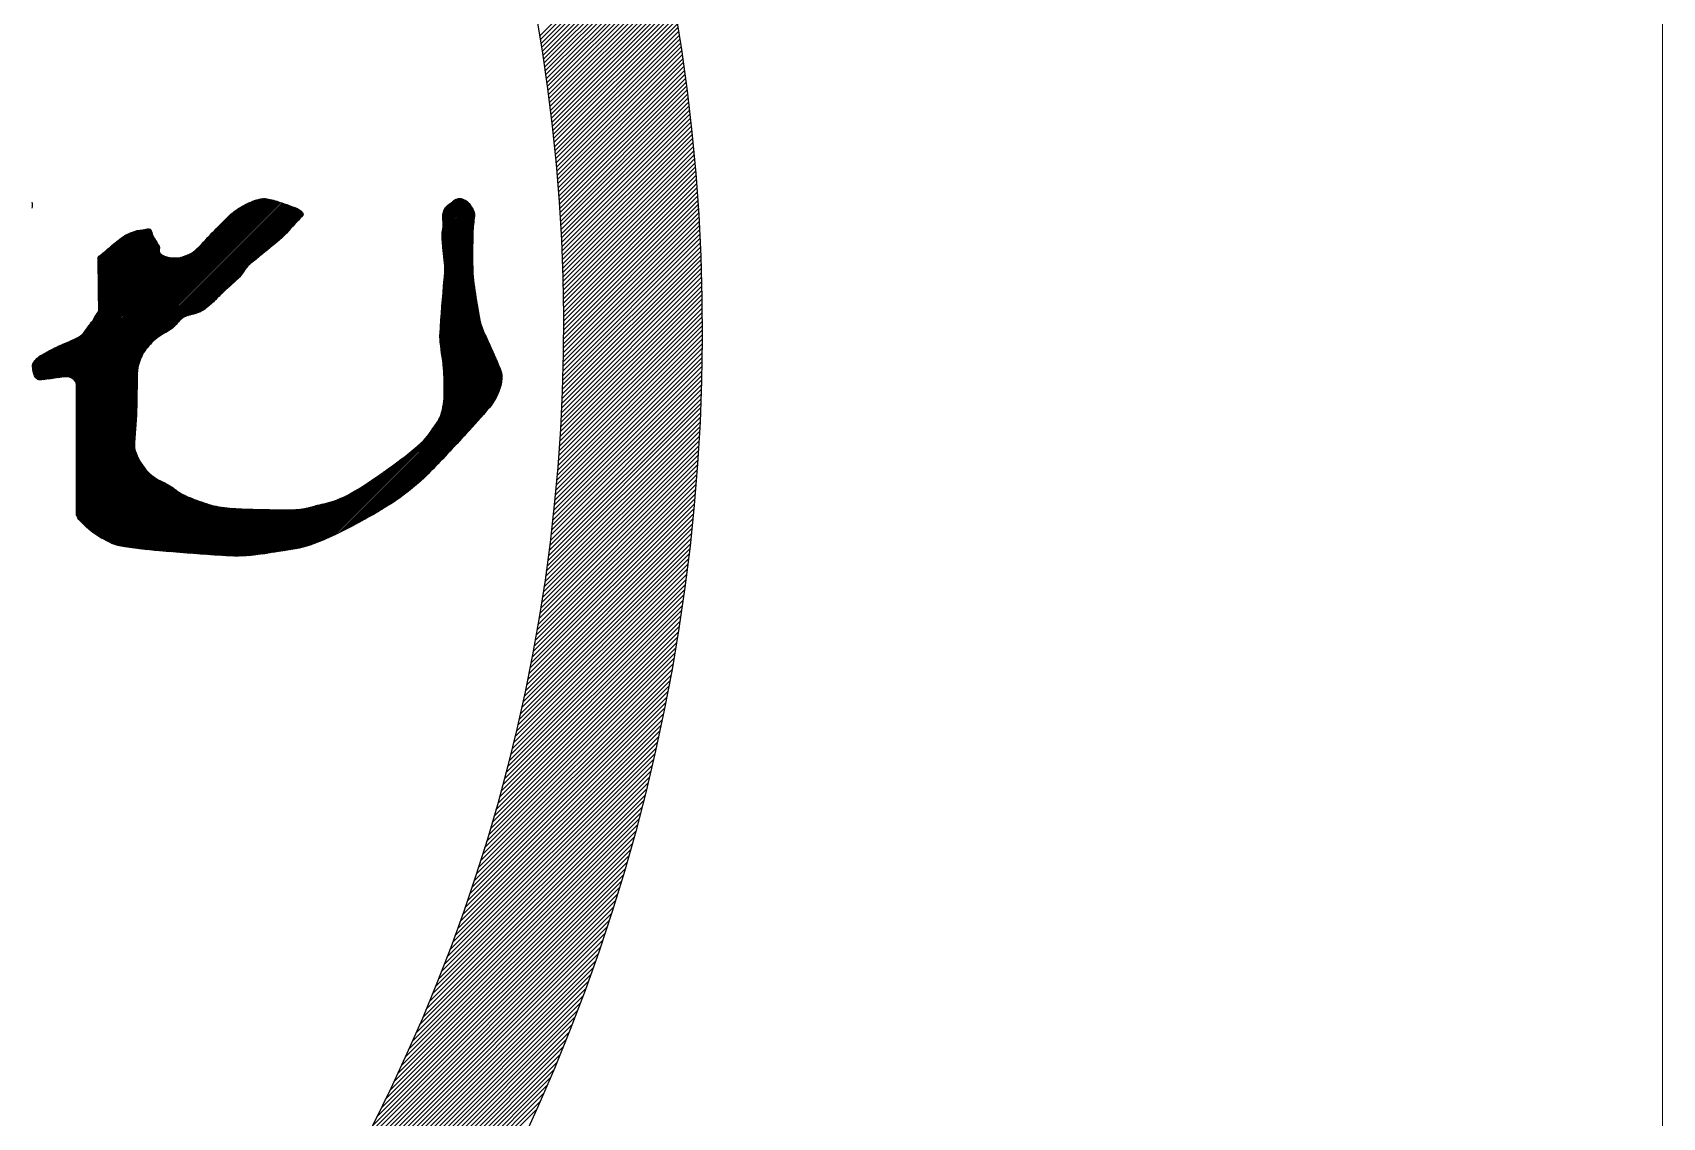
# Model space of a CAD drawing. Header units: inches. Extents: x -1128 to 651, y 96 to 845.
# Drawn here: x -479.573 to -477.053, y 664.152 to 665.83 of the extents above; entities that cross this region are included whole.
import ezdxf

# ---------------------------------------------------------------- set-up
doc = ezdxf.new("R2010")
doc.units = ezdxf.units.IN
doc.header["$MEASUREMENT"] = 0
doc.layers.add('Cables', color=7, linetype='Continuous', lineweight=0)
doc.layers.add('ONDOCS', color=7, linetype='Continuous', lineweight=0)

# ---------------------------------------------------------------- blocks, each defined once
blk = doc.blocks.new('TEG BORDER A2')
blk.add_line((589, 5), (589, 116))
blk.add_lwpolyline([(5, 415), (589, 415), (589, 5), (5, 5)], close=True)
at = {"layer": 'ONDOCS', "color": 7, "linetype": 'Continuous', "lineweight": -3, "ltscale": 100}
for p, q in [((585.4554, 55.0591), (585.8265, 55.4301)), ((585.4574, 55.0469), (585.829, 55.4185)), ((585.4594, 55.0348), (585.8316, 55.4069)), ((585.4614, 55.0226), (585.8341, 55.3953)), ((585.4633, 55.0104), (585.8366, 55.3836)), ((585.4652, 54.9981), (585.839, 55.372)), ((585.4671, 54.9859), (585.8415, 55.3603)), ((585.4689, 54.9736), (585.8439, 55.3486)), ((585.4707, 54.9613), (585.8463, 55.3368)), ((585.4725, 54.9489), (585.8487, 55.3251)), ((585.4743, 54.9366), (585.8511, 55.3133)), ((585.4761, 54.9242), (585.8534, 55.3015)), ((585.4778, 54.9118), (585.8558, 55.2897)), ((585.4795, 54.8993), (585.8581, 55.2779)), ((585.4812, 54.8869), (585.8604, 55.266)), ((585.4829, 54.8744), (585.8626, 55.2542)), ((585.4845, 54.8619), (585.8649, 55.2423)), ((585.4861, 54.8493), (585.8671, 55.2303)), ((585.4877, 54.8368), (585.8693, 55.2184)), ((585.4892, 54.8242), (585.8715, 55.2064)), ((585.4908, 54.8116), (585.8737, 55.1945)), ((585.4923, 54.7989), (585.8758, 55.1825)), ((585.4937, 54.7863), (585.8779, 55.1705)), ((585.4952, 54.7736), (585.88, 55.1584)), ((585.4966, 54.7608), (585.8821, 55.1463)), ((585.498, 54.7481), (585.8842, 55.1343)), ((585.4994, 54.7353), (585.8862, 55.1222)), ((585.5007, 54.7225), (585.8882, 55.11)), ((585.502, 54.7097), (585.8902, 55.0979)), ((585.5033, 54.6968), (585.8922, 55.0857)), ((585.5046, 54.684), (585.8941, 55.0735)), ((585.5058, 54.6711), (585.896, 55.0613)), ((585.507, 54.6581), (585.8979, 55.0491)), ((585.5082, 54.6452), (585.8998, 55.0368)), ((585.5093, 54.6322), (585.9017, 55.0245)), ((585.5105, 54.6191), (585.9035, 55.0122)), ((585.5116, 54.6061), (585.9053, 54.9999)), ((585.5126, 54.593), (585.9071, 54.9875)), ((585.5137, 54.5799), (585.9089, 54.9751)), ((585.5147, 54.5668), (585.9106, 54.9628)), ((585.5156, 54.5536), (585.9124, 54.9503)), ((585.5166, 54.5404), (585.9141, 54.9379)), ((585.5175, 54.5272), (585.9157, 54.9254)), ((585.5184, 54.514), (585.9174, 54.9129)), ((585.5193, 54.5007), (585.919, 54.9004)), ((585.5201, 54.4874), (585.9206, 54.8879)), ((585.5209, 54.474), (585.9222, 54.8753)), ((585.5217, 54.4606), (585.9238, 54.8627)), ((585.5224, 54.4472), (585.9253, 54.8501)), ((585.5231, 54.4338), (585.9268, 54.8375)), ((585.5238, 54.4204), (585.9283, 54.8248)), ((585.5245, 54.4069), (585.9298, 54.8122)), ((585.5251, 54.3933), (585.9312, 54.7995)), ((585.5257, 54.3798), (585.9326, 54.7867)), ((585.5262, 54.3662), (585.934, 54.774)), ((585.5267, 54.3526), (585.9354, 54.7612)), ((585.5272, 54.3389), (585.9367, 54.7484)), ((585.5277, 54.3252), (585.938, 54.7356)), ((585.5281, 54.3115), (585.9393, 54.7227)), ((585.5285, 54.2978), (585.9406, 54.7098)), ((585.5288, 54.284), (585.9418, 54.6969)), ((585.5292, 54.2702), (585.943, 54.684)), ((585.5295, 54.2563), (585.9442, 54.671)), ((585.5297, 54.2424), (585.9453, 54.658)), ((585.5299, 54.2285), (585.9465, 54.645)), ((585.5301, 54.2146), (585.9476, 54.632)), ((585.5303, 54.2006), (585.9487, 54.6189)), ((585.5304, 54.1865), (585.9497, 54.6059)), ((585.5305, 54.1725), (585.9508, 54.5927)), ((583.9899, 53.9691), (584.5628, 54.542)), ((583.9915, 53.9662), (584.5693, 54.544)), ((583.9926, 53.9628), (584.5751, 54.5453)), ((583.9929, 53.9542), (584.5848, 54.5461)), ((583.9929, 53.9586), (584.5802, 54.546)), ((583.9929, 53.9497), (584.589, 54.5458)), ((583.9929, 53.9452), (584.5931, 54.5454)), ((583.9929, 53.9408), (584.5969, 54.5448)), ((583.9929, 53.9363), (584.6007, 54.5441)), ((583.9929, 53.9318), (584.6043, 54.5433)), ((583.9929, 53.9273), (584.6079, 54.5424)), ((583.9929, 53.9229), (584.6114, 54.5414)), ((585.1496, 54.4897), (585.2058, 54.5459)), ((585.1496, 54.4852), (585.2096, 54.5452)), ((585.1498, 54.4809), (585.213, 54.5442)), ((585.1499, 54.4944), (585.2016, 54.5462)), ((585.15, 54.4767), (585.2162, 54.5429)), ((585.1503, 54.4725), (585.2193, 54.5415)), ((585.1506, 54.4996), (585.1965, 54.5456)), ((585.1521, 54.5056), (585.1885, 54.542)), ((585.5305, 54.1301), (585.9537, 54.5532)), ((585.5306, 54.1584), (585.9518, 54.5796)), ((585.5306, 54.1443), (585.9527, 54.5664)), ((583.9714, 53.9819), (584.5018, 54.5122)), ((583.9748, 53.9808), (584.5138, 54.5198)), ((583.9779, 53.9794), (584.5242, 54.5257)), ((583.9807, 53.9778), (584.5329, 54.5299)), ((583.9834, 53.9759), (584.5408, 54.5334)), ((583.9858, 53.9739), (584.5484, 54.5365)), ((583.988, 53.9716), (584.5558, 54.5394)), ((583.9929, 53.9184), (584.6149, 54.5404)), ((583.9929, 53.9139), (584.6183, 54.5394)), ((583.9929, 53.9095), (584.6218, 54.5384)), ((583.9929, 53.905), (584.6252, 54.5373)), ((583.9929, 53.9005), (584.6286, 54.5363)), ((583.9929, 53.8961), (584.632, 54.5352)), ((583.9929, 53.8916), (584.6354, 54.5341)), ((583.9929, 53.8871), (584.6388, 54.533)), ((583.9929, 53.8827), (584.6421, 54.5319)), ((583.9929, 53.8782), (584.6455, 54.5308)), ((583.9929, 53.8737), (584.6488, 54.5296)), ((583.9929, 53.8693), (584.6521, 54.5285)), ((583.9929, 53.8648), (584.6554, 54.5273)), ((583.9929, 53.8603), (584.6587, 54.5261)), ((583.9929, 53.8558), (584.662, 54.525)), ((584.2457, 54.1042), (584.6652, 54.5237)), ((584.2602, 54.1142), (584.6685, 54.5225)), ((584.2716, 54.1212), (584.6717, 54.5213)), ((584.2829, 54.128), (584.675, 54.5201)), ((584.3279, 54.1685), (584.6782, 54.5188)), ((584.3374, 54.1736), (584.6814, 54.5175)), ((584.3444, 54.1761), (584.6846, 54.5163)), ((584.3508, 54.178), (584.6878, 54.515)), ((584.3568, 54.1796), (584.6909, 54.5136)), ((584.3628, 54.1811), (584.6938, 54.5121)), ((584.3688, 54.1827), (584.6967, 54.5105)), ((584.3753, 54.1846), (584.6994, 54.5087)), ((584.3826, 54.1875), (584.7019, 54.5068)), ((584.3934, 54.1938), (584.7044, 54.5048)), ((584.4085, 54.4234), (584.4849, 54.4998)), ((584.5545, 54.3505), (584.7065, 54.5024)), ((584.5768, 54.3682), (584.708, 54.4994)), ((584.5998, 54.3868), (584.7084, 54.4954)), ((585.1475, 54.4385), (585.2357, 54.5266)), ((585.1475, 54.434), (585.2375, 54.524)), ((585.1476, 54.4296), (585.2393, 54.5213)), ((585.1477, 54.4253), (585.2411, 54.5186)), ((585.1479, 54.421), (585.2428, 54.5159)), ((585.1481, 54.4167), (585.2445, 54.5131)), ((585.1482, 54.4436), (585.2338, 54.5292)), ((585.1483, 54.4125), (585.246, 54.5101)), ((585.1486, 54.4082), (585.2473, 54.507)), ((585.1488, 54.404), (585.2484, 54.5036)), ((585.1491, 54.3999), (585.2491, 54.4998)), ((585.1494, 54.3957), (585.2493, 54.4956)), ((585.1497, 54.3915), (585.2492, 54.491)), ((585.1499, 54.4498), (585.2318, 54.5316)), ((585.1505, 54.4683), (585.2221, 54.5399)), ((585.1505, 54.4549), (585.2296, 54.5339)), ((585.1507, 54.464), (585.2247, 54.538)), ((585.1508, 54.4596), (585.2272, 54.5361)), ((585.1561, 54.514), (585.169, 54.527)), ((585.5301, 54.0731), (585.9572, 54.5002)), ((585.5303, 54.0874), (585.9564, 54.5135)), ((585.5304, 54.1017), (585.9555, 54.5268)), ((585.5305, 54.1159), (585.9546, 54.54)), ((584.0618, 54.3315), (584.1703, 54.4399)), ((584.0619, 54.3226), (584.1834, 54.4441)), ((584.0619, 54.3271), (584.1772, 54.4424)), ((584.062, 54.3138), (584.1946, 54.4464)), ((584.062, 54.3182), (584.1892, 54.4454)), ((584.0621, 54.3094), (584.1998, 54.4471)), ((584.0622, 54.3006), (584.2102, 54.4485)), ((584.0622, 54.305), (584.205, 54.4478)), ((584.0623, 54.2918), (584.2208, 54.4503)), ((584.0623, 54.2962), (584.2157, 54.4496)), ((584.0624, 54.2873), (584.2243, 54.4493)), ((584.0625, 54.2829), (584.2268, 54.4473)), ((584.0625, 54.2785), (584.2287, 54.4447)), ((584.0626, 54.2741), (584.2301, 54.4416)), ((584.0626, 54.2697), (584.2311, 54.4381)), ((584.6251, 54.4077), (584.6782, 54.4608)), ((585.15, 54.3874), (585.249, 54.4863)), ((585.1504, 54.3833), (585.2486, 54.4814)), ((585.1508, 54.3792), (585.248, 54.4764)), ((585.1513, 54.3752), (585.2474, 54.4713)), ((585.1517, 54.3712), (585.2468, 54.4662)), ((585.1522, 54.3672), (585.2461, 54.4611)), ((585.1527, 54.3632), (585.2456, 54.4561)), ((585.1532, 54.3593), (585.2452, 54.4512)), ((585.1537, 54.3553), (585.2449, 54.4465)), ((585.1542, 54.3513), (585.2448, 54.4419)), ((585.5291, 54.0155), (585.9603, 54.4467)), ((585.5294, 54.0299), (585.9595, 54.4601)), ((585.5297, 54.0444), (585.9588, 54.4735)), ((585.5299, 54.0587), (585.958, 54.4869)), ((584.0615, 54.3535), (584.1076, 54.3996)), ((584.0616, 54.3447), (584.145, 54.428)), ((584.0616, 54.3491), (584.1312, 54.4187)), ((584.0617, 54.3403), (584.1546, 54.4332)), ((584.0618, 54.3359), (584.1628, 54.4369)), ((584.0627, 54.2653), (584.2319, 54.4345)), ((584.0627, 54.2609), (584.233, 54.4311)), ((584.0628, 54.2565), (584.2344, 54.4281)), ((584.0629, 54.2521), (584.236, 54.4252)), ((584.0629, 54.2476), (584.2377, 54.4224)), ((584.063, 54.2432), (584.2394, 54.4196)), ((584.063, 54.2388), (584.2411, 54.4169)), ((584.0631, 54.2344), (584.2428, 54.4141)), ((584.0631, 54.23), (584.2445, 54.4114)), ((584.0632, 54.2256), (584.2462, 54.4086)), ((584.0633, 54.2212), (584.248, 54.4059)), ((584.0633, 54.2168), (584.2496, 54.4031)), ((584.0634, 54.2123), (584.2513, 54.4003)), ((584.0634, 54.2079), (584.2529, 54.3974)), ((584.0635, 54.2035), (584.2544, 54.3945)), ((584.0635, 54.1991), (584.2549, 54.3904)), ((585.1546, 54.3473), (585.2447, 54.4374)), ((585.1549, 54.2983), (585.2437, 54.3872)), ((585.1551, 54.3432), (585.2446, 54.4328)), ((585.1555, 54.3392), (585.2445, 54.4282)), ((585.1555, 54.3034), (585.2438, 54.3917)), ((585.1558, 54.335), (585.2444, 54.4237)), ((585.156, 54.3084), (585.2439, 54.3963)), ((585.1561, 54.3308), (585.2443, 54.4191)), ((585.1563, 54.3266), (585.2442, 54.4145)), ((585.1563, 54.3132), (585.2439, 54.4008)), ((585.1564, 54.3222), (585.2441, 54.41)), ((585.1564, 54.3178), (585.244, 54.4054)), ((585.5274, 53.9573), (585.9629, 54.3927)), ((585.5279, 53.9719), (585.9623, 54.4063)), ((585.5283, 53.9864), (585.9616, 54.4198)), ((585.5287, 54.001), (585.961, 54.4332)), ((583.8705, 53.9748), (584.2633, 54.3676)), ((583.8738, 53.9736), (584.2662, 54.366)), ((583.8778, 53.9732), (584.2693, 54.3646)), ((583.8826, 53.9735), (584.2726, 54.3635)), ((583.8875, 53.9739), (584.2761, 54.3625)), ((583.8925, 53.9745), (584.2797, 54.3616)), ((583.8976, 53.9751), (584.2834, 54.3609)), ((583.9028, 53.9758), (584.2872, 54.3602)), ((583.908, 53.9765), (584.2911, 54.3596)), ((583.9132, 53.9772), (584.295, 54.3591)), ((583.9184, 53.978), (584.299, 54.3586)), ((583.9236, 53.9788), (584.3032, 54.3583)), ((583.9289, 53.9795), (584.3076, 54.3583)), ((583.9341, 53.9803), (584.3123, 54.3585)), ((583.9393, 53.981), (584.3174, 54.3591)), ((583.9445, 53.9818), (584.3232, 54.3605)), ((583.9497, 53.9824), (584.3297, 54.3625)), ((583.9546, 53.9829), (584.3365, 54.3648)), ((583.9593, 53.9831), (584.3439, 54.3678)), ((583.9637, 53.983), (584.3524, 54.3718)), ((583.9677, 53.9826), (584.364, 54.3789)), ((584.0252, 54.134), (584.2607, 54.3694)), ((584.0377, 54.1509), (584.2582, 54.3715)), ((584.0476, 54.1653), (584.256, 54.3737)), ((584.054, 54.1761), (584.2543, 54.3765)), ((584.0615, 54.3579), (584.078, 54.3745)), ((584.0636, 54.1947), (584.2542, 54.3853)), ((584.0637, 54.1903), (584.2537, 54.3803)), ((585.1502, 54.2446), (585.2437, 54.338)), ((585.1506, 54.2494), (585.2436, 54.3424)), ((585.151, 54.2543), (585.2436, 54.3468)), ((585.1514, 54.2592), (585.2435, 54.3512)), ((585.1518, 54.264), (585.2435, 54.3557)), ((585.1522, 54.2689), (585.2435, 54.3601)), ((585.1527, 54.2738), (585.2435, 54.3646)), ((585.1531, 54.2787), (585.2435, 54.3691)), ((585.1535, 54.2835), (585.2435, 54.3736)), ((585.1539, 54.2884), (585.2436, 54.3781)), ((585.1543, 54.2933), (585.2436, 54.3826)), ((585.5251, 53.8984), (585.965, 54.3383)), ((585.5257, 53.9132), (585.9645, 54.352)), ((585.5263, 53.9279), (585.964, 54.3656)), ((585.5269, 53.9426), (585.9635, 54.3792)), ((584.4104, 54.2063), (584.5226, 54.3185)), ((584.4851, 54.2766), (584.5127, 54.3041)), ((585.1456, 54.1863), (585.2467, 54.2874)), ((585.146, 54.1912), (585.2463, 54.2914)), ((585.1464, 54.196), (585.2459, 54.2955)), ((585.1467, 54.2008), (585.2455, 54.2996)), ((585.1471, 54.2057), (585.2452, 54.3038)), ((585.1475, 54.2105), (585.2449, 54.308)), ((585.1479, 54.2154), (585.2447, 54.3122)), ((585.1483, 54.2202), (585.2445, 54.3164)), ((585.1487, 54.2251), (585.2443, 54.3207)), ((585.1491, 54.23), (585.2441, 54.325)), ((585.1494, 54.2348), (585.2439, 54.3293)), ((585.1498, 54.2397), (585.2438, 54.3337)), ((585.523, 53.8538), (585.9663, 54.2972)), ((585.5237, 53.8687), (585.9659, 54.3109)), ((585.5244, 53.8836), (585.9655, 54.3246)), ((585.1409, 54.119), (585.2544, 54.2325)), ((585.1412, 54.1238), (585.2538, 54.2364)), ((585.1415, 54.1286), (585.2531, 54.2402)), ((585.1418, 54.1333), (585.2525, 54.2441)), ((585.1421, 54.1381), (585.2519, 54.2479)), ((585.1425, 54.1429), (585.2513, 54.2518)), ((585.1428, 54.1477), (585.2508, 54.2557)), ((585.1431, 54.1525), (585.2502, 54.2596)), ((585.1435, 54.1574), (585.2496, 54.2635)), ((585.1438, 54.1622), (585.2491, 54.2674)), ((585.1442, 54.167), (585.2486, 54.2714)), ((585.1445, 54.1718), (585.2481, 54.2753)), ((585.1449, 54.1766), (585.2476, 54.2793)), ((585.1453, 54.1815), (585.2471, 54.2833)), ((585.5195, 53.7938), (585.9676, 54.2419)), ((585.5204, 53.8089), (585.9673, 54.2558)), ((585.5213, 53.8239), (585.967, 54.2696)), ((585.5222, 53.8389), (585.9667, 54.2834)), ((585.1407, 54.1143), (585.255, 54.2287)), ((585.1407, 54.1099), (585.2556, 54.2248)), ((585.1408, 54.1055), (585.2563, 54.221)), ((585.141, 54.1013), (585.2569, 54.2171)), ((585.1413, 54.0971), (585.2575, 54.2133)), ((585.1417, 54.093), (585.2581, 54.2094)), ((585.142, 54.0889), (585.2587, 54.2056)), ((585.1425, 54.0848), (585.2593, 54.2017)), ((585.1429, 54.0808), (585.26, 54.1979)), ((585.1434, 54.0768), (585.2606, 54.194)), ((585.1439, 54.0729), (585.2612, 54.1902)), ((585.1444, 54.0689), (585.2619, 54.1864)), ((585.145, 54.065), (585.2626, 54.1826)), ((585.5154, 53.7331), (585.9684, 54.1862)), ((585.5165, 53.7483), (585.9683, 54.2001)), ((585.5175, 53.7635), (585.9681, 54.2141)), ((585.5185, 53.7787), (585.9679, 54.228)), ((584.2974, 54.1381), (584.3076, 54.1482)), ((585.1455, 54.0611), (585.2633, 54.1789)), ((585.1461, 54.0572), (585.264, 54.1751)), ((585.1467, 54.0533), (585.2648, 54.1714)), ((585.1472, 54.0494), (585.2656, 54.1677)), ((585.1478, 54.0455), (585.2664, 54.1641)), ((585.1483, 54.0416), (585.2672, 54.1605)), ((585.1489, 54.0376), (585.2681, 54.1569)), ((585.1494, 54.0337), (585.269, 54.1533)), ((585.1499, 54.0297), (585.27, 54.1498)), ((585.1504, 54.0258), (585.271, 54.1463)), ((585.1509, 54.0217), (585.272, 54.1429)), ((585.1513, 54.0177), (585.2731, 54.1395)), ((585.1517, 54.0136), (585.2742, 54.1361)), ((585.152, 54.0095), (585.2754, 54.1328)), ((585.1524, 54.0054), (585.2766, 54.1296)), ((585.5105, 53.6716), (585.9687, 54.1299)), ((585.5118, 53.6871), (585.9687, 54.144)), ((585.513, 53.7024), (585.9686, 54.1581)), ((585.5142, 53.7178), (585.9685, 54.1721)), ((583.8566, 54.0011), (583.934, 54.0785)), ((583.8572, 53.9972), (583.9421, 54.0821)), ((583.858, 53.9935), (583.9501, 54.0857)), ((583.8589, 53.99), (583.9581, 54.0892)), ((583.8602, 53.9868), (583.9661, 54.0928)), ((583.8617, 53.9839), (583.9742, 54.0964)), ((583.8635, 53.9812), (583.982, 54.0997)), ((583.8655, 53.9788), (583.9901, 54.1033)), ((583.8678, 53.9766), (583.9994, 54.1082)), ((585.1527, 54.0012), (585.2778, 54.1263)), ((585.1529, 53.997), (585.2791, 54.1232)), ((585.1532, 53.9927), (585.2806, 54.1202)), ((585.1534, 53.9885), (585.2821, 54.1172)), ((585.1535, 53.9842), (585.2837, 54.1143)), ((585.1537, 53.9799), (585.2852, 54.1114)), ((585.1538, 53.9756), (585.2868, 54.1085)), ((585.154, 53.9712), (585.2883, 54.1055)), ((585.1541, 53.9668), (585.2896, 54.1024)), ((585.1541, 53.9624), (585.291, 54.0993)), ((585.1542, 53.958), (585.2924, 54.0962)), ((585.1542, 53.9536), (585.2937, 54.0931)), ((585.1542, 53.9491), (585.2951, 54.09)), ((585.1542, 53.9447), (585.2965, 54.0869)), ((585.1542, 53.9402), (585.2979, 54.0838)), ((585.1542, 53.9357), (585.2992, 54.0807)), ((585.5063, 53.625), (585.9686, 54.0873)), ((585.5077, 53.6406), (585.9687, 54.1015)), ((585.5091, 53.6561), (585.9687, 54.1157)), ((583.8543, 54.0167), (583.8981, 54.0605)), ((583.8546, 54.0126), (583.9078, 54.0657)), ((583.8549, 54.0217), (583.8879, 54.0548)), ((583.8553, 54.0087), (583.917, 54.0705)), ((583.856, 54.005), (583.9258, 54.0747)), ((583.8598, 54.0311), (583.8761, 54.0475)), ((583.9929, 53.8514), (584.2157, 54.0742)), ((583.9929, 53.8469), (584.2051, 54.0591)), ((583.9929, 53.8424), (584.1993, 54.0489)), ((583.9929, 53.838), (584.1955, 54.0406)), ((583.9929, 53.8335), (584.1928, 54.0335)), ((583.9929, 53.829), (584.1909, 54.027)), ((585.1284, 53.8339), (585.3224, 54.0279)), ((585.1366, 53.8466), (585.3211, 54.031)), ((585.1413, 53.8558), (585.3197, 54.0342)), ((585.1439, 53.8629), (585.3183, 54.0373)), ((585.1459, 53.8693), (585.317, 54.0404)), ((585.1475, 53.8754), (585.3156, 54.0435)), ((585.1489, 53.8812), (585.3142, 54.0466)), ((585.15, 53.8868), (585.3129, 54.0497)), ((585.151, 53.8922), (585.3115, 54.0528)), ((585.1517, 53.8975), (585.3101, 54.0559)), ((585.1524, 53.9026), (585.3088, 54.059)), ((585.1529, 53.9076), (585.3074, 54.0621)), ((585.1533, 53.9125), (585.306, 54.0652)), ((585.1536, 53.9172), (585.3047, 54.0683)), ((585.1539, 53.9219), (585.3033, 54.0714)), ((585.154, 53.9266), (585.3019, 54.0745)), ((585.1541, 53.9311), (585.3006, 54.0776)), ((585.5001, 53.5623), (585.9679, 54.0301)), ((585.5017, 53.578), (585.9681, 54.0444)), ((585.5033, 53.5937), (585.9683, 54.0588)), ((585.5048, 53.6094), (585.9685, 54.0731)), ((583.9929, 53.8246), (584.1893, 54.021)), ((583.9929, 53.8201), (584.188, 54.0152)), ((583.9929, 53.8156), (584.187, 54.0097)), ((583.9929, 53.8112), (584.1862, 54.0045)), ((583.9929, 53.8067), (584.1857, 53.9995)), ((583.9929, 53.8022), (584.1854, 53.9947)), ((583.9929, 53.7978), (584.1852, 53.9901)), ((583.9929, 53.7933), (584.1851, 53.9855)), ((583.9929, 53.7888), (584.1849, 53.9809)), ((583.9929, 53.7843), (584.1848, 53.9763)), ((584.7783, 53.4704), (585.3265, 54.0186)), ((584.7864, 53.474), (585.3278, 54.0154)), ((584.7946, 53.4778), (585.3291, 54.0123)), ((584.8029, 53.4816), (585.3304, 54.0091)), ((584.8114, 53.4857), (585.3317, 54.006)), ((584.8201, 53.4898), (585.333, 54.0028)), ((584.8289, 53.4942), (585.3342, 53.9995)), ((584.8378, 53.4986), (585.335, 53.9959)), ((584.8469, 53.5032), (585.3355, 53.9919)), ((584.8561, 53.508), (585.3357, 53.9876)), ((584.8655, 53.5129), (585.3357, 53.9831)), ((584.875, 53.518), (585.3356, 53.9785)), ((585.1078, 53.8044), (585.3251, 54.0217)), ((585.1189, 53.8199), (585.3238, 54.0248)), ((585.4949, 53.5146), (585.9671, 53.9868)), ((585.4967, 53.5306), (585.9674, 54.0013)), ((585.4984, 53.5464), (585.9677, 54.0157)), ((583.9929, 53.7799), (584.1847, 53.9717)), ((583.9929, 53.7754), (584.1846, 53.9671)), ((583.9929, 53.7709), (584.1845, 53.9626)), ((583.9929, 53.7665), (584.1845, 53.9581)), ((583.9929, 53.762), (584.1844, 53.9535)), ((583.9929, 53.7575), (584.1843, 53.949)), ((583.9929, 53.7531), (584.1843, 53.9445)), ((583.9929, 53.7486), (584.1842, 53.9399)), ((583.9929, 53.7441), (584.1842, 53.9354)), ((583.9929, 53.7397), (584.1841, 53.9309)), ((583.9929, 53.7352), (584.1841, 53.9264)), ((584.8847, 53.5232), (585.3355, 53.974)), ((584.8945, 53.5285), (585.3354, 53.9694)), ((584.9044, 53.534), (585.3351, 53.9646)), ((584.9145, 53.5396), (585.3343, 53.9593)), ((584.9247, 53.5454), (585.3327, 53.9533)), ((584.9352, 53.5514), (585.3306, 53.9467)), ((584.946, 53.5577), (585.328, 53.9397)), ((584.9571, 53.5643), (585.325, 53.9322)), ((584.9687, 53.5714), (585.3213, 53.924)), ((585.4872, 53.4504), (585.9654, 53.9286)), ((585.4892, 53.4665), (585.9659, 53.9432)), ((585.4912, 53.4826), (585.9663, 53.9578)), ((585.4931, 53.4986), (585.9667, 53.9723)), ((583.9929, 53.7307), (584.184, 53.9219)), ((583.9929, 53.7262), (584.184, 53.9173)), ((583.9929, 53.7218), (584.1839, 53.9128)), ((583.9929, 53.7173), (584.1839, 53.9083)), ((583.9929, 53.7128), (584.1838, 53.9037)), ((583.9929, 53.7084), (584.1837, 53.8992)), ((583.9929, 53.7039), (584.1836, 53.8946)), ((583.9929, 53.6994), (584.1835, 53.8901)), ((583.9929, 53.695), (584.1834, 53.8855)), ((583.9929, 53.6905), (584.1833, 53.8809)), ((583.9929, 53.686), (584.1831, 53.8763)), ((584.9808, 53.5791), (585.3165, 53.9147)), ((584.9936, 53.5874), (585.3097, 53.9035)), ((585.0075, 53.5968), (585.2975, 53.8868)), ((585.4809, 53.4016), (585.9638, 53.8846)), ((585.4831, 53.4179), (585.9644, 53.8993)), ((585.4852, 53.4342), (585.9649, 53.914)), ((583.9929, 53.6816), (584.1829, 53.8716)), ((583.9929, 53.6771), (584.1827, 53.867)), ((583.9929, 53.6726), (584.1825, 53.8623)), ((583.9929, 53.6682), (584.1823, 53.8575)), ((583.9929, 53.6637), (584.182, 53.8528)), ((583.9929, 53.6592), (584.1817, 53.848)), ((583.9929, 53.6547), (584.1813, 53.8432)), ((583.9929, 53.6503), (584.181, 53.8384)), ((583.9929, 53.6458), (584.1807, 53.8336)), ((583.9929, 53.6413), (584.1803, 53.8288)), ((583.9929, 53.6369), (584.18, 53.8239)), ((585.023, 53.6078), (585.2696, 53.8545)), ((585.4717, 53.3359), (585.9612, 53.8253)), ((585.4741, 53.3524), (585.9619, 53.8402)), ((585.4764, 53.3689), (585.9626, 53.855)), ((585.4787, 53.3853), (585.9632, 53.8698)), ((583.9929, 53.6324), (584.1796, 53.8191)), ((583.9929, 53.6279), (584.1792, 53.8143)), ((583.9929, 53.6235), (584.1789, 53.8095)), ((583.9929, 53.619), (584.1785, 53.8047)), ((583.9929, 53.6145), (584.1782, 53.7999)), ((583.9929, 53.6101), (584.1779, 53.7951)), ((583.9929, 53.6056), (584.1776, 53.7903)), ((583.9929, 53.6011), (584.1774, 53.7856)), ((583.9929, 53.5966), (584.1771, 53.7809)), ((583.9929, 53.5922), (584.1769, 53.7762)), ((583.9929, 53.5877), (584.1767, 53.7716)), ((585.0414, 53.6218), (585.2281, 53.8085)), ((585.4641, 53.2859), (585.9587, 53.7805)), ((585.4667, 53.3026), (585.9596, 53.7955)), ((585.4692, 53.3193), (585.9604, 53.8104)), ((583.9929, 53.5832), (584.1766, 53.767)), ((583.9929, 53.5788), (584.1765, 53.7624)), ((583.9929, 53.5743), (584.1766, 53.7581)), ((583.9929, 53.5698), (584.1774, 53.7543)), ((583.9929, 53.5654), (584.1784, 53.7508)), ((583.9929, 53.5609), (584.1794, 53.7474)), ((583.9929, 53.5564), (584.1805, 53.7441)), ((583.9929, 53.552), (584.1817, 53.7408)), ((583.9933, 53.548), (584.1829, 53.7375)), ((583.9943, 53.5444), (584.1842, 53.7343)), ((583.9955, 53.5412), (584.1855, 53.7312)), ((583.997, 53.5382), (584.187, 53.7282)), ((583.9987, 53.5355), (584.1885, 53.7252)), ((584.0006, 53.5328), (584.19, 53.7223)), ((584.0025, 53.5303), (584.1916, 53.7194)), ((584.7552, 53.4607), (585.0123, 53.7178)), ((584.7627, 53.4637), (585.0307, 53.7318)), ((584.7704, 53.467), (585.0528, 53.7494)), ((585.0666, 53.6426), (585.1668, 53.7427)), ((585.4532, 53.2184), (585.955, 53.7201)), ((585.456, 53.2354), (585.956, 53.7353)), ((585.4588, 53.2523), (585.9569, 53.7504)), ((585.4615, 53.2691), (585.9579, 53.7655)), ((584.0046, 53.5279), (584.1933, 53.7166)), ((584.0067, 53.5256), (584.1949, 53.7138)), ((584.0089, 53.5233), (584.1967, 53.7111)), ((584.0112, 53.5211), (584.1984, 53.7083)), ((584.0134, 53.5189), (584.2002, 53.7057)), ((584.0157, 53.5167), (584.202, 53.703)), ((584.018, 53.5145), (584.2039, 53.7004)), ((584.0203, 53.5124), (584.2058, 53.6978)), ((584.0226, 53.5102), (584.2077, 53.6953)), ((584.025, 53.5081), (584.2097, 53.6928)), ((584.0274, 53.506), (584.2117, 53.6904)), ((584.0298, 53.5039), (584.2138, 53.688)), ((584.0322, 53.5019), (584.2159, 53.6856)), ((584.0346, 53.4999), (584.218, 53.6833)), ((584.0371, 53.4979), (584.2203, 53.681)), ((584.0396, 53.4959), (584.2225, 53.6788)), ((584.0421, 53.4939), (584.2248, 53.6766)), ((584.0447, 53.492), (584.2272, 53.6745)), ((584.0472, 53.4901), (584.2296, 53.6725)), ((584.0498, 53.4883), (584.232, 53.6705)), ((584.0525, 53.4864), (584.2346, 53.6685)), ((584.0551, 53.4846), (584.2371, 53.6666)), ((584.7272, 53.4506), (584.9483, 53.6717)), ((584.7339, 53.4528), (584.9636, 53.6825)), ((584.7408, 53.4552), (584.9793, 53.6938)), ((584.7479, 53.4579), (584.9954, 53.7054)), ((585.4444, 53.1671), (585.9517, 53.6744)), ((585.4474, 53.1843), (585.9528, 53.6897)), ((585.4503, 53.2014), (585.9539, 53.7049)), ((584.0578, 53.4828), (584.2398, 53.6648)), ((584.0605, 53.4811), (584.2425, 53.663)), ((584.0632, 53.4793), (584.2452, 53.6613)), ((584.066, 53.4776), (584.2481, 53.6597)), ((584.0688, 53.4759), (584.2509, 53.6581)), ((584.0716, 53.4743), (584.2538, 53.6565)), ((584.0745, 53.4727), (584.2568, 53.655)), ((584.0773, 53.4711), (584.2598, 53.6535)), ((584.0802, 53.4695), (584.2628, 53.652)), ((584.0831, 53.4679), (584.2658, 53.6506)), ((584.086, 53.4664), (584.2688, 53.6491)), ((584.0889, 53.4648), (584.2718, 53.6477)), ((584.0919, 53.4633), (584.2748, 53.6462)), ((584.0948, 53.4617), (584.2778, 53.6447)), ((584.0978, 53.4603), (584.2807, 53.6432)), ((584.1008, 53.4588), (584.2836, 53.6416)), ((584.1039, 53.4574), (584.2865, 53.64)), ((584.107, 53.456), (584.2893, 53.6383)), ((584.1101, 53.4547), (584.292, 53.6366)), ((584.1134, 53.4535), (584.2947, 53.6348)), ((584.1167, 53.4523), (584.2973, 53.6329)), ((584.1201, 53.4513), (584.2999, 53.631)), ((584.1236, 53.4503), (584.3024, 53.6291)), ((584.1272, 53.4495), (584.3049, 53.6271)), ((584.131, 53.4488), (584.3074, 53.6252)), ((584.1348, 53.4481), (584.3099, 53.6232)), ((584.1387, 53.4475), (584.3125, 53.6213)), ((584.1425, 53.4469), (584.3151, 53.6195)), ((584.1464, 53.4463), (584.3178, 53.6177)), ((584.1503, 53.4457), (584.3205, 53.616)), ((584.6854, 53.4401), (584.8612, 53.6159)), ((584.691, 53.4412), (584.8716, 53.6218)), ((584.6966, 53.4424), (584.8827, 53.6284)), ((584.7024, 53.4437), (584.8943, 53.6356)), ((584.7084, 53.4452), (584.9067, 53.6435)), ((584.7145, 53.4468), (584.9198, 53.6521)), ((584.7208, 53.4486), (584.9337, 53.6616)), ((585.4349, 53.1152), (585.9481, 53.6284)), ((585.4381, 53.1326), (585.9493, 53.6438)), ((585.4413, 53.1499), (585.9505, 53.6591)), ((584.1542, 53.4451), (584.3234, 53.6143)), ((584.158, 53.4445), (584.3263, 53.6128)), ((584.162, 53.444), (584.3292, 53.6112)), ((584.1659, 53.4434), (584.3322, 53.6097)), ((584.1698, 53.4429), (584.3352, 53.6083)), ((584.1737, 53.4423), (584.3382, 53.6069)), ((584.1777, 53.4418), (584.3413, 53.6055)), ((584.1816, 53.4413), (584.3444, 53.6041)), ((584.1856, 53.4408), (584.3476, 53.6028)), ((584.1896, 53.4403), (584.3507, 53.6014)), ((584.1936, 53.4398), (584.3539, 53.6002)), ((584.1975, 53.4393), (584.3571, 53.5989)), ((584.2015, 53.4389), (584.3603, 53.5977)), ((584.2056, 53.4384), (584.3636, 53.5964)), ((584.2096, 53.438), (584.3668, 53.5952)), ((584.2136, 53.4375), (584.3701, 53.594)), ((584.2177, 53.4371), (584.3734, 53.5928)), ((584.2217, 53.4367), (584.3767, 53.5917)), ((584.2258, 53.4363), (584.38, 53.5905)), ((584.2298, 53.4359), (584.3833, 53.5893)), ((584.2339, 53.4355), (584.3866, 53.5882)), ((584.238, 53.4351), (584.3899, 53.587)), ((584.2421, 53.4347), (584.3932, 53.5859)), ((584.2462, 53.4343), (584.3966, 53.5847)), ((584.2503, 53.434), (584.3999, 53.5836)), ((584.2544, 53.4336), (584.4033, 53.5825)), ((584.2585, 53.4333), (584.4067, 53.5814)), ((584.2626, 53.4329), (584.4101, 53.5804)), ((584.2667, 53.4326), (584.4135, 53.5794)), ((584.2709, 53.4322), (584.417, 53.5784)), ((584.275, 53.4319), (584.4205, 53.5774)), ((584.2791, 53.4315), (584.4241, 53.5765)), ((584.2832, 53.4312), (584.4277, 53.5756)), ((584.2874, 53.4308), (584.4313, 53.5748)), ((584.2915, 53.4305), (584.435, 53.574)), ((584.2956, 53.4301), (584.4388, 53.5733)), ((584.2997, 53.4298), (584.4426, 53.5727)), ((584.3039, 53.4295), (584.4465, 53.5721)), ((584.308, 53.4291), (584.4504, 53.5715)), ((584.3121, 53.4288), (584.4543, 53.571)), ((584.3163, 53.4285), (584.4583, 53.5705)), ((584.3204, 53.4281), (584.4623, 53.57)), ((584.3245, 53.4278), (584.4663, 53.5695)), ((584.3287, 53.4275), (584.4703, 53.5691)), ((584.3328, 53.4271), (584.4743, 53.5687)), ((584.337, 53.4268), (584.4784, 53.5683)), ((584.3411, 53.4265), (584.4825, 53.5679)), ((584.3452, 53.4262), (584.4866, 53.5676)), ((584.3494, 53.4258), (584.4908, 53.5672)), ((584.3535, 53.4255), (584.4949, 53.5669)), ((584.3577, 53.4252), (584.4991, 53.5666)), ((584.3619, 53.4249), (584.5033, 53.5664)), ((584.366, 53.4246), (584.5076, 53.5661)), ((584.3702, 53.4243), (584.5118, 53.5659)), ((584.3743, 53.424), (584.5161, 53.5657)), ((584.3785, 53.4236), (584.5203, 53.5655)), ((584.3827, 53.4233), (584.5246, 53.5653)), ((584.3868, 53.423), (584.5289, 53.5652)), ((584.391, 53.4227), (584.5333, 53.565)), ((584.3952, 53.4225), (584.5376, 53.5649)), ((584.3993, 53.4222), (584.5419, 53.5648)), ((584.4035, 53.4219), (584.5463, 53.5646)), ((584.4077, 53.4216), (584.5507, 53.5645)), ((584.4119, 53.4213), (584.555, 53.5644)), ((584.4161, 53.421), (584.5594, 53.5644)), ((584.4203, 53.4207), (584.5638, 53.5643)), ((584.4245, 53.4205), (584.5682, 53.5642)), ((584.4287, 53.4202), (584.5726, 53.5642)), ((584.4329, 53.4199), (584.577, 53.5641)), ((584.4371, 53.4196), (584.5814, 53.564)), ((584.4413, 53.4194), (584.5858, 53.564)), ((584.4455, 53.4191), (584.5902, 53.5639)), ((584.4497, 53.4189), (584.5946, 53.5638)), ((584.4539, 53.4186), (584.599, 53.5637)), ((584.4581, 53.4184), (584.6033, 53.5636)), ((584.4623, 53.4181), (584.6077, 53.5634)), ((584.4666, 53.4179), (584.612, 53.5633)), ((584.4709, 53.4177), (584.6163, 53.5632)), ((584.534, 53.4182), (584.679, 53.5632)), ((584.5388, 53.4186), (584.6838, 53.5636)), ((584.5437, 53.4191), (584.6886, 53.564)), ((584.5487, 53.4196), (584.6936, 53.5645)), ((584.5537, 53.4201), (584.6987, 53.5651)), ((584.5587, 53.4207), (584.7039, 53.5658)), ((584.5638, 53.4213), (584.7092, 53.5666)), ((584.5689, 53.4219), (584.7146, 53.5676)), ((584.574, 53.4226), (584.7203, 53.5688)), ((584.5792, 53.4233), (584.7261, 53.5701)), ((584.5844, 53.424), (584.732, 53.5716)), ((584.5897, 53.4248), (584.7381, 53.5732)), ((584.5949, 53.4256), (584.7442, 53.5748)), ((584.6002, 53.4264), (584.7502, 53.5764)), ((584.6055, 53.4272), (584.7561, 53.5778)), ((584.6108, 53.428), (584.7619, 53.5791)), ((584.6161, 53.4288), (584.7676, 53.5804)), ((584.6214, 53.4297), (584.7734, 53.5817)), ((584.6267, 53.4305), (584.7792, 53.5831)), ((584.632, 53.4314), (584.7852, 53.5845)), ((584.6373, 53.4322), (584.7913, 53.5862)), ((584.6426, 53.433), (584.7977, 53.5881)), ((584.6479, 53.4338), (584.8043, 53.5903)), ((584.6532, 53.4347), (584.8112, 53.5927)), ((584.6585, 53.4355), (584.8185, 53.5955)), ((584.6638, 53.4363), (584.8261, 53.5986)), ((584.6691, 53.4372), (584.8341, 53.6022)), ((584.6745, 53.4381), (584.8426, 53.6062)), ((584.6799, 53.4391), (584.8516, 53.6107)), ((585.4213, 53.045), (585.9426, 53.5663)), ((585.4248, 53.0627), (585.944, 53.5819)), ((585.4282, 53.0803), (585.9454, 53.5974)), ((585.4316, 53.0978), (585.9468, 53.6129)), ((584.4752, 53.4175), (584.6207, 53.563)), ((584.4795, 53.4174), (584.625, 53.5629)), ((584.4838, 53.4172), (584.6294, 53.5628)), ((584.4882, 53.4171), (584.6337, 53.5627)), ((584.4926, 53.4171), (584.6381, 53.5626)), ((584.497, 53.417), (584.6425, 53.5625)), ((584.5014, 53.417), (584.6469, 53.5625)), ((584.5059, 53.417), (584.6514, 53.5625)), ((584.5105, 53.4171), (584.6559, 53.5625)), ((584.5151, 53.4172), (584.6604, 53.5625)), ((584.5197, 53.4174), (584.665, 53.5626)), ((584.5244, 53.4176), (584.6696, 53.5628)), ((584.5291, 53.4179), (584.6742, 53.563)), ((585.4103, 52.9916), (585.938, 53.5193)), ((585.414, 53.0095), (585.9396, 53.5351)), ((585.4177, 53.0273), (585.9411, 53.5507)), ((585.3986, 52.9375), (585.933, 53.4719)), ((585.4026, 52.9556), (585.9347, 53.4878)), ((585.4065, 52.9737), (585.9364, 53.5036)), ((585.3862, 52.8827), (585.9276, 53.4241)), ((585.3904, 52.901), (585.9295, 53.4401)), ((585.3945, 52.9193), (585.9313, 53.456)), ((585.3684, 52.8083), (585.9197, 53.3596)), ((585.373, 52.827), (585.9217, 53.3758)), ((585.3775, 52.8457), (585.9237, 53.3919)), ((585.3819, 52.8642), (585.9257, 53.408)), ((585.3542, 52.7516), (585.9132, 53.3107)), ((585.359, 52.7706), (585.9154, 53.327)), ((585.3638, 52.7895), (585.9176, 53.3433)), ((585.339, 52.6941), (585.9063, 53.2613)), ((585.3442, 52.7134), (585.9086, 53.2778)), ((585.3492, 52.7325), (585.9109, 53.2943)), ((585.323, 52.6356), (585.8988, 53.2114)), ((585.3284, 52.6552), (585.9014, 53.2281)), ((585.3338, 52.6747), (585.9038, 53.2448)), ((585.3059, 52.5761), (585.8909, 53.1611)), ((585.3117, 52.5961), (585.8936, 53.1779)), ((585.3174, 52.6159), (585.8962, 53.1947)), ((585.2879, 52.5157), (585.8824, 53.1102)), ((585.294, 52.536), (585.8853, 53.1272)), ((585.3, 52.5561), (585.8881, 53.1442)), ((585.2688, 52.4541), (585.8734, 53.0587)), ((585.2753, 52.4748), (585.8764, 53.0759)), ((585.2816, 52.4953), (585.8794, 53.0931)), ((585.2485, 52.3914), (585.8638, 53.0067)), ((585.2554, 52.4124), (585.867, 53.0241)), ((585.2621, 52.4333), (585.8702, 53.0414)), ((585.2269, 52.3274), (585.8536, 52.9541)), ((585.2342, 52.3489), (585.8571, 52.9717)), ((585.2414, 52.3702), (585.8604, 52.9892)), ((585.204, 52.2621), (585.8428, 52.9009)), ((585.2118, 52.284), (585.8465, 52.9187)), ((585.2194, 52.3058), (585.8501, 52.9364)), ((585.1796, 52.1953), (585.8314, 52.847)), ((585.1879, 52.2177), (585.8352, 52.865)), ((585.196, 52.24), (585.8391, 52.883)), ((585.1537, 52.1269), (585.8193, 52.7925)), ((585.1625, 52.1499), (585.8234, 52.8107)), ((585.1712, 52.1727), (585.8274, 52.8289)), ((585.1355, 52.0804), (585.8108, 52.7558)), ((585.1447, 52.1038), (585.8151, 52.7742)), ((585.1066, 52.0091), (585.7975, 52.7)), ((585.1164, 52.0331), (585.802, 52.7187)), ((585.126, 52.0568), (585.8065, 52.7373)), ((585.0756, 51.9357), (585.7835, 52.6436)), ((585.0862, 51.9604), (585.7883, 52.6625)), ((585.0965, 51.9848), (585.793, 52.6813)), ((585.0425, 51.8601), (585.7687, 52.5864)), ((585.0538, 51.8856), (585.7737, 52.6055)), ((585.0648, 51.9108), (585.7787, 52.6246)), ((585.019, 51.8083), (585.7584, 52.5477)), ((585.0309, 51.8344), (585.7636, 52.5671)), ((584.9814, 51.7284), (585.7422, 52.4891)), ((584.9943, 51.7554), (585.7477, 52.5087)), ((585.0068, 51.782), (585.7531, 52.5283)), ((584.9547, 51.6734), (585.7308, 52.4495)), ((584.9682, 51.701), (585.7365, 52.4694)), ((584.9117, 51.5879), (585.7131, 52.3893)), ((584.9265, 51.6168), (585.7191, 52.4095)), ((584.9408, 51.6453), (585.725, 52.4296)), ((584.8809, 51.5288), (585.7007, 52.3487)), ((584.8965, 51.5586), (585.707, 52.369)), ((584.8308, 51.4363), (585.6813, 52.2868)), ((584.848, 51.4677), (585.6879, 52.3075)), ((584.8647, 51.4985), (585.6943, 52.3282)), ((584.7945, 51.3717), (585.6677, 52.2449)), ((584.813, 51.4043), (585.6745, 52.2659)), ((584.7346, 51.2694), (585.6464, 52.1812)), ((584.7554, 51.3043), (585.6536, 52.2026)), ((584.7753, 51.3384), (585.6607, 52.2238)), ((584.6904, 51.197), (585.6315, 52.138)), ((584.713, 51.2337), (585.639, 52.1597)), ((584.6158, 51.0799), (585.6081, 52.0722)), ((584.642, 51.1202), (585.616, 52.0943)), ((584.6668, 51.1592), (585.6238, 52.1162)), ((584.5588, 50.9946), (585.5917, 52.0275)), ((584.5882, 51.0381), (585.6, 52.05)), ((584.4938, 50.9014), (585.5747, 51.9823)), ((584.5275, 50.9492), (585.5833, 52.005)), ((584.4176, 50.7968), (585.557, 51.9363)), ((584.4574, 50.8508), (585.566, 51.9594)), ((584.265, 50.6019), (585.5291, 51.8659)), ((584.3234, 50.6744), (585.5386, 51.8896)), ((584.3734, 50.7385), (585.5479, 51.913)), ((584.0928, 50.4013), (585.5095, 51.8181)), ((584.1932, 50.5159), (585.5194, 51.8421)), ((583.9265, 50.2209), (585.4994, 51.7938)), ((583.9334, 50.2137), (585.4891, 51.7694)), ((583.9404, 50.2065), (585.4786, 51.7447)), ((583.9473, 50.1993), (585.4678, 51.7198)), ((583.9542, 50.192), (585.4568, 51.6947)), ((583.9611, 50.1848), (585.4456, 51.6693))]:
    blk.add_line(p, q, dxfattribs=at)
at = {"layer": 'ONDOCS', "color": 7, "linetype": 'Continuous', "lineweight": -3, "ltscale": 100, "extrusion": (0, 0, -1)}
for centre, radius, start, end in [((-579.9319, 54.1274), 6.0368, 341.37984, 224.49645), ((-579.9368, 54.1454), 5.5937, 344.8891, 224.527)]:
    blk.add_arc(centre, radius, start, end, dxfattribs=at)
at = {"layer": 'ONDOCS', "color": 7, "linetype": 'Continuous', "lineweight": -3, "ltscale": 100}
for points, knots in [([(584.5503, 54.5373), (584.5613, 54.5416), (584.5723, 54.5461), (584.5835, 54.5461), (584.5974, 54.5461), (584.6116, 54.5415), (584.6255, 54.5373)], [0.10494787, 0.10494787, 0.10494787, 0.10494787, 0.11062559, 0.11062559, 0.11062559, 0.11772687, 0.11772687, 0.11772687, 0.11772687]), ([(584.0172, 53.5153), (584.0058, 53.5262), (583.9929, 53.538), (583.9929, 53.5529), (583.9929, 53.5581), (583.9929, 53.5633), (583.9929, 53.5684), (583.9929, 53.6982), (583.9929, 53.828), (583.9929, 53.9577), (583.9929, 53.9585), (583.9929, 53.9592), (583.9929, 53.9599), (583.9929, 53.9704), (583.9812, 53.9797), (583.9708, 53.9821)], [0.69561602, 0.69561602, 0.69561602, 0.69561602, 0.69973475, 0.69973475, 0.69973475, 0.70115862, 0.70115862, 0.70115862, 0.73695871, 0.73695871, 0.73695871, 0.73716212, 0.73716212, 0.73716212, 0.74003877, 0.74003877, 0.74003877, 0.74003877])]:
    blk.add_open_spline(points, degree=3, knots=knots, dxfattribs=at)
for points in [[(585.1763, 54.5328), (585.1813, 54.5371), (585.1863, 54.5411), (585.1918, 54.5439)], [(585.1918, 54.5439), (585.2008, 54.5486), (585.2135, 54.5456), (585.2227, 54.5395)], [(583.8535, 54.5151), (583.8558, 54.5216), (583.854, 54.5284), (583.8535, 54.535)], [(584.4287, 54.4444), (584.4448, 54.4607), (584.4608, 54.477), (584.4773, 54.493)], [(584.4773, 54.493), (584.4891, 54.5045), (584.5029, 54.5133), (584.5171, 54.5218)], [(584.5171, 54.5218), (584.5278, 54.5281), (584.5386, 54.5326), (584.5503, 54.5373)], [(584.6255, 54.5373), (584.6469, 54.5307), (584.6669, 54.5235), (584.6875, 54.5152)], [(584.6875, 54.5152), (584.694, 54.5125), (584.6997, 54.5092), (584.7052, 54.5041)], [(584.7074, 54.493), (584.7018, 54.4863), (584.6958, 54.4796), (584.6897, 54.4731)], [(584.7052, 54.5041), (584.7081, 54.5013), (584.7097, 54.4959), (584.7074, 54.493)], [(585.1498, 54.4488), (585.1537, 54.4689), (585.1446, 54.4912), (585.1542, 54.5107)], [(585.1542, 54.5107), (585.159, 54.5206), (585.1681, 54.5258), (585.1763, 54.5328)], [(585.2227, 54.5395), (585.2283, 54.5358), (585.2322, 54.5317), (585.236, 54.5262)], [(585.236, 54.5262), (585.2424, 54.5169), (585.249, 54.508), (585.2493, 54.4975)], [(585.2493, 54.4975), (585.2498, 54.4798), (585.2452, 54.4621), (585.2449, 54.4444)], [(584.13, 54.4178), (584.1438, 54.4288), (584.1595, 54.4364), (584.1765, 54.4422)], [(584.1765, 54.4422), (584.1881, 54.4461), (584.2001, 54.4471), (584.2119, 54.4488)], [(584.2119, 54.4488), (584.2162, 54.4494), (584.2211, 54.4519), (584.2252, 54.4488)], [(584.2252, 54.4488), (584.2318, 54.4437), (584.2306, 54.4352), (584.234, 54.4289)], [(584.3734, 54.3869), (584.3924, 54.4058), (584.41, 54.4254), (584.4287, 54.4444)], [(584.6897, 54.4731), (584.6713, 54.4538), (584.6545, 54.4331), (584.6344, 54.4156)], [(585.1498, 54.3913), (585.1486, 54.4075), (585.1474, 54.4238), (585.1475, 54.4399)], [(585.1475, 54.4399), (585.1476, 54.443), (585.1492, 54.4458), (585.1498, 54.4488)], [(585.2449, 54.4444), (585.2441, 54.3994), (585.2422, 54.3544), (585.2449, 54.3094)], [(584.0615, 54.3603), (584.0718, 54.3692), (584.0821, 54.378), (584.0924, 54.3869)], [(584.0924, 54.3869), (584.1048, 54.3974), (584.1173, 54.4076), (584.13, 54.4178)], [(584.234, 54.4289), (584.2401, 54.4177), (584.2479, 54.4069), (584.2539, 54.3957)], [(584.2539, 54.3957), (584.2574, 54.3893), (584.2503, 54.3798), (584.2561, 54.3736)], [(584.3225, 54.3603), (584.341, 54.3657), (584.3597, 54.3732), (584.3734, 54.3869)], [(584.6344, 54.4156), (584.6142, 54.398), (584.5932, 54.3816), (584.5724, 54.3647)], [(585.1564, 54.3139), (585.1572, 54.3396), (585.1516, 54.3655), (585.1498, 54.3913)], [(584.0637, 54.19), (584.0629, 54.2467), (584.0622, 54.3035), (584.0614, 54.3603)], [(584.2561, 54.3736), (584.2649, 54.3642), (584.276, 54.3622), (584.2871, 54.3603)], [(584.2871, 54.3603), (584.2988, 54.3583), (584.3111, 54.357), (584.3225, 54.3603)], [(584.5393, 54.3382), (584.5247, 54.3261), (584.5174, 54.307), (584.5039, 54.294)], [(584.5724, 54.3647), (584.5615, 54.3558), (584.5502, 54.3472), (584.5393, 54.3382)], [(584.5039, 54.294), (584.4866, 54.2773), (584.468, 54.2619), (584.4508, 54.2453)], [(585.1409, 54.1192), (585.1446, 54.1768), (585.1494, 54.2343), (585.1542, 54.2917)], [(585.1542, 54.2917), (585.1548, 54.2991), (585.1562, 54.3065), (585.1564, 54.3139)], [(585.2449, 54.3094), (585.2466, 54.2805), (585.2513, 54.2519), (585.2559, 54.2232)], [(584.4508, 54.2453), (584.441, 54.2359), (584.4318, 54.226), (584.422, 54.2165)], [(584.0444, 54.1603), (584.0495, 54.1678), (584.0534, 54.1762), (584.0588, 54.1835)], [(584.0588, 54.1835), (584.0604, 54.1856), (584.0621, 54.1878), (584.0637, 54.19)], [(584.3911, 54.1922), (584.3722, 54.1793), (584.3455, 54.181), (584.3269, 54.1679)], [(584.422, 54.2165), (584.4126, 54.2074), (584.4019, 54.1996), (584.3911, 54.1922)], [(585.2559, 54.2232), (585.2613, 54.1902), (585.2656, 54.1571), (585.278, 54.1258)], [(584.0061, 54.1125), (584.0166, 54.1201), (584.0229, 54.1312), (584.0305, 54.1413)], [(584.0305, 54.1413), (584.0352, 54.1476), (584.04, 54.1538), (584.0444, 54.1603)], [(584.2959, 54.1369), (584.2799, 54.1248), (584.2611, 54.1164), (584.2451, 54.1037)], [(584.3269, 54.1679), (584.315, 54.1595), (584.3075, 54.1456), (584.2959, 54.1369)], [(583.9309, 54.0771), (583.9442, 54.0832), (583.9575, 54.0888), (583.9708, 54.0948)], [(583.9708, 54.0948), (583.9828, 54.1003), (583.9952, 54.1046), (584.0061, 54.1125)], [(584.2451, 54.1037), (584.2344, 54.0953), (584.225, 54.0859), (584.2163, 54.075)], [(585.1409, 54.1037), (585.1406, 54.1089), (585.1406, 54.1141), (585.1409, 54.1192)], [(585.152, 54.0108), (585.1494, 54.0419), (585.1426, 54.0726), (585.1409, 54.1037)], [(585.278, 54.1258), (585.2811, 54.1181), (585.2858, 54.1113), (585.2891, 54.1037)], [(585.2891, 54.1037), (585.2973, 54.0853), (585.3054, 54.0669), (585.3134, 54.0484)], [(583.8557, 54.0241), (583.8619, 54.0369), (583.8726, 54.046), (583.8845, 54.0528)], [(583.8845, 54.0528), (583.8999, 54.0616), (583.915, 54.0699), (583.9309, 54.0771)], [(584.192, 54.0307), (584.1882, 54.0183), (584.1858, 54.0059), (584.1853, 53.9931)], [(584.2163, 54.075), (584.2055, 54.0614), (584.197, 54.0472), (584.192, 54.0307)], [(585.3134, 54.0484), (585.3202, 54.033), (585.3269, 54.0182), (585.3333, 54.002)], [(583.8557, 54.0064), (583.8547, 54.0121), (583.8531, 54.0185), (583.8557, 54.0241)], [(583.8646, 53.9799), (583.8575, 53.9883), (583.8574, 53.9972), (583.8557, 54.0064)], [(583.8779, 53.9732), (583.873, 53.9729), (583.8683, 53.9754), (583.8646, 53.9799)], [(583.9, 53.9754), (583.8927, 53.9744), (583.8852, 53.9736), (583.8779, 53.9732)], [(583.9465, 53.9821), (583.931, 53.98), (583.9155, 53.9775), (583.9, 53.9754)], [(583.9708, 53.9821), (583.9627, 53.9839), (583.9545, 53.9832), (583.9465, 53.9821)], [(584.1853, 53.9931), (584.1839, 53.9541), (584.1844, 53.9149), (584.1831, 53.8759)], [(585.1542, 53.9334), (585.1544, 53.9592), (585.1541, 53.9851), (585.152, 54.0108)], [(585.3333, 54.002), (585.3367, 53.9934), (585.3356, 53.9843), (585.3356, 53.9754)], [(585.3356, 53.9754), (585.3355, 53.9688), (585.3353, 53.9621), (585.3333, 53.9555)], [(585.1431, 53.8604), (585.1514, 53.8845), (585.1539, 53.9088), (585.1542, 53.9334)], [(585.3333, 53.9555), (585.3256, 53.929), (585.3132, 53.9053), (585.2957, 53.8847)], [(584.1831, 53.8759), (584.1818, 53.8375), (584.1771, 53.7992), (584.1765, 53.7609)], [(585.2957, 53.8847), (585.2726, 53.8574), (585.2491, 53.8312), (585.225, 53.8051)], [(585.0812, 53.7741), (585.1007, 53.7922), (585.1149, 53.814), (585.1298, 53.8361)], [(585.1298, 53.8361), (585.1351, 53.8439), (585.14, 53.8514), (585.1431, 53.8604)], [(584.9772, 53.6923), (585.0132, 53.7182), (585.0484, 53.7438), (585.0812, 53.7741)], [(585.225, 53.8051), (585.1848, 53.7618), (585.1449, 53.7188), (585.1033, 53.6768)], [(584.1765, 53.7609), (584.1764, 53.7571), (584.1776, 53.7535), (584.1787, 53.7498)], [(584.1787, 53.7498), (584.182, 53.7389), (584.1861, 53.7288), (584.192, 53.7188)], [(584.192, 53.7188), (584.2042, 53.6979), (584.2188, 53.6795), (584.2384, 53.6658)], [(584.871, 53.6215), (584.9082, 53.6432), (584.9425, 53.6674), (584.9772, 53.6923)], [(585.1033, 53.6768), (585.0723, 53.6455), (585.0382, 53.6176), (585.0016, 53.5928)], [(584.2384, 53.6658), (584.2552, 53.654), (584.2747, 53.6478), (584.2915, 53.637)], [(584.2915, 53.637), (584.3021, 53.6302), (584.3113, 53.6211), (584.3225, 53.6149)], [(584.3225, 53.6149), (584.3408, 53.6047), (584.3602, 53.5975), (584.38, 53.5906)], [(584.7826, 53.5839), (584.8137, 53.5916), (584.8431, 53.6052), (584.871, 53.6215)], [(584.38, 53.5906), (584.4004, 53.5834), (584.4205, 53.5762), (584.4419, 53.5729)], [(584.4419, 53.5729), (584.4898, 53.5653), (584.5377, 53.5647), (584.5857, 53.564)], [(584.5857, 53.564), (584.6299, 53.5634), (584.6745, 53.5592), (584.7184, 53.5684)], [(584.7184, 53.5684), (584.7305, 53.571), (584.742, 53.5745), (584.7538, 53.5773)], [(584.7538, 53.5773), (584.7634, 53.5796), (584.773, 53.5815), (584.7826, 53.5839)], [(585.0016, 53.5928), (584.9644, 53.5676), (584.9259, 53.5456), (584.8865, 53.5242)], [(584.0814, 53.4689), (584.0576, 53.4817), (584.0374, 53.4961), (584.0172, 53.5153)], [(584.8865, 53.5242), (584.8531, 53.506), (584.8196, 53.489), (584.7848, 53.4733)], [(584.13, 53.449), (584.1127, 53.4519), (584.0972, 53.4604), (584.0814, 53.4689)], [(584.7848, 53.4733), (584.7561, 53.4604), (584.727, 53.4489), (584.6963, 53.4424)], [(584.2561, 53.4335), (584.2139, 53.4371), (584.172, 53.4419), (584.13, 53.449)], [(584.4287, 53.4202), (584.3711, 53.4239), (584.3136, 53.4286), (584.2561, 53.4335)], [(584.5304, 53.418), (584.4966, 53.4156), (584.4625, 53.4181), (584.4287, 53.4202)], [(584.6454, 53.4335), (584.6071, 53.4276), (584.569, 53.4207), (584.5304, 53.418)], [(584.6963, 53.4424), (584.6794, 53.4387), (584.6625, 53.4361), (584.6454, 53.4335)]]:
    blk.add_open_spline(points, degree=3, dxfattribs=at)

msp = doc.modelspace()

# ---------------------------------------------------------------- block references
at = {"layer": 'Cables', "color": 0, "xscale": 0.4897326461023622, "yscale": 0.4897326461023622, "zscale": 0.4897326461023622}
msp.add_blockref('TEG BORDER A2', (-765.5059, 638.8601), dxfattribs=at)

doc.saveas('drawing.dxf')
